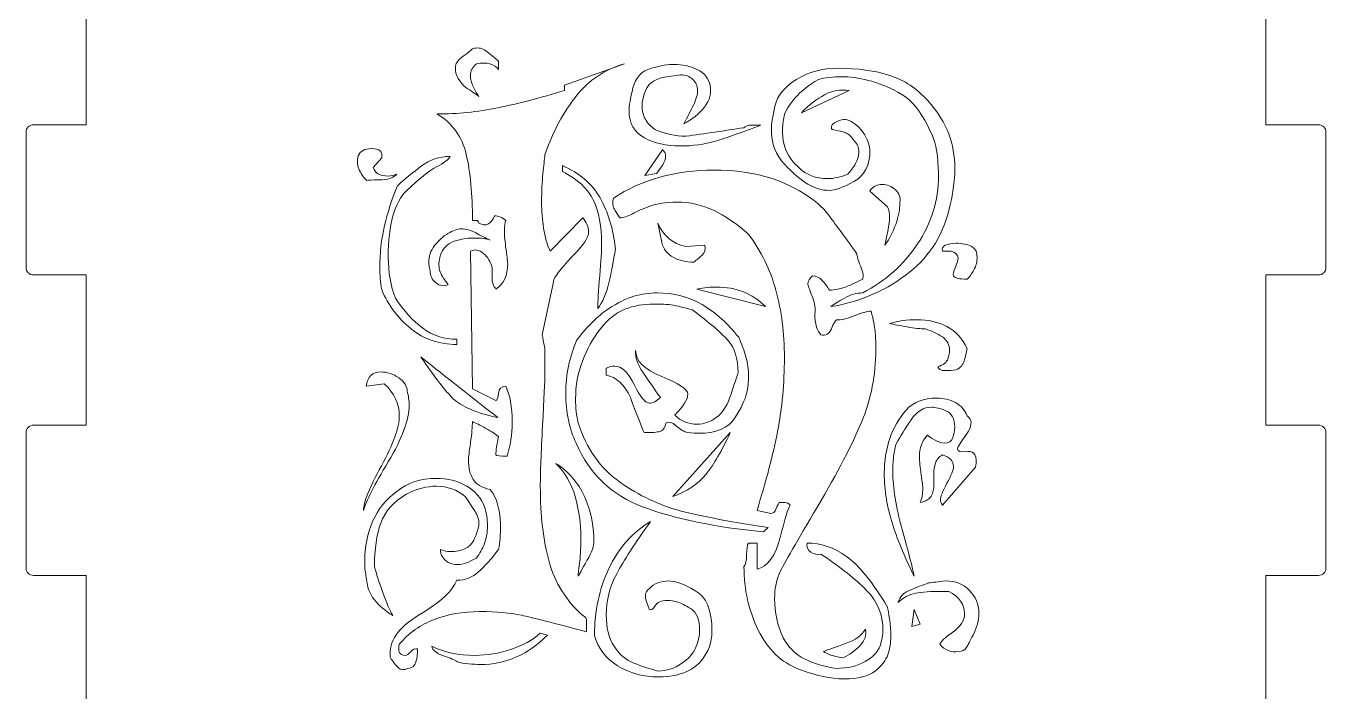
# Model space of a CAD drawing. Header units: inches. Extents: x 110 to 594, y -365 to 80.
# Drawn here: x 218.7 to 305.3, y -321.6 to -277.2 of the extents above; entities that cross this region are included whole.
import ezdxf

# ---------------------------------------------------------------- set-up
doc = ezdxf.new("R2010")
doc.units = ezdxf.units.IN
doc.header["$MEASUREMENT"] = 0
doc.layers.add('design4', color=7, linetype='Continuous')

# ---------------------------------------------------------------- blocks, each defined once
blk = doc.blocks.new('block 8')
at = {"layer": 'design4', "color": 7, "lineweight": 9}
blk.add_lwpolyline([(277.695, -317.218), (277.868, -316.088), (278.26, -317.044), (277.695, -317.218)], dxfattribs=at)
for points, knots in [([(248.695, -279.74), (248.434, -279.972), (248.304, -280.233), (248.304, -280.523), (248.304, -280.755), (248.354, -280.986), (248.456, -281.218), (248.557, -281.451), (248.695, -281.682), (248.869, -281.914), (248.753, -281.827), (248.492, -281.653), (248.086, -281.392), (247.535, -280.957), (247.275, -280.494), (247.304, -280), (247.275, -279.769), (247.448, -279.515), (247.825, -279.24), (248.202, -278.965), (248.405, -278.798), (248.434, -278.74), (248.753, -278.653), (249.021, -278.682), (249.239, -278.827), (249.456, -278.972), (249.767, -279.218), (250.174, -279.566), (250.174, -279.566), (250.174, -280.131), (250.174, -280.131), (249.883, -279.755), (249.391, -279.624), (248.695, -279.74)], [0, 0, 0, 0, 1, 1, 1, 2, 2, 2, 3, 3, 3, 4, 4, 4, 5, 5, 5, 6, 6, 6, 7, 7, 7, 8, 8, 8, 9, 9, 9, 10, 10, 10, 11, 11, 11, 11]), ([(255.347, -281.892), (254.506, -282.951), (253.811, -284.247), (253.26, -285.783), (253.231, -286.102), (253.187, -286.53), (253.13, -287.066), (253.071, -287.602), (253.042, -288.233), (253.042, -288.957), (253.042, -289.537), (253.087, -290.117), (253.173, -290.696), (253.26, -291.276), (253.405, -291.783), (253.608, -292.218), (253.608, -292.218), (255.782, -290.001), (255.782, -290.001), (256.042, -290.291), (256.173, -290.609), (256.173, -290.957), (256.173, -291.305), (255.796, -291.863), (255.043, -292.631), (254.289, -293.4), (253.883, -293.943), (253.825, -294.262), (253.825, -294.262), (253.087, -297.783), (253.087, -297.783), (253.115, -297.957), (253.173, -298.261), (253.26, -298.696), (253.26, -299.247), (253.26, -299.783), (253.26, -300.305), (253.26, -300.856), (253.209, -302.03), (253.108, -303.827), (253.006, -305.624), (252.956, -306.972), (252.956, -307.87), (252.956, -309.813), (253.151, -311.486), (253.543, -312.892), (253.934, -314.298), (254.68, -315.494), (255.782, -316.479), (255.956, -316.538), (256.042, -316.682), (256.042, -316.914), (256.042, -317.059), (256.042, -317.276), (256.042, -317.566), (253.869, -316.986), (252.419, -316.617), (251.695, -316.457), (250.97, -316.299), (250.043, -316.218), (248.913, -316.218), (247.811, -316.218), (246.804, -316.392), (245.891, -316.74), (244.978, -317.087), (244.202, -317.639), (243.564, -318.392), (243.449, -318.885), (243.579, -319.131), (243.956, -319.131), (244.072, -319.131), (244.195, -319.052), (244.326, -318.892), (244.456, -318.733), (244.608, -318.668), (244.782, -318.696), (244.782, -319.015), (244.745, -319.305), (244.673, -319.566), (244.601, -319.827), (244.42, -319.972), (244.13, -320.001), (243.869, -320.117), (243.658, -320.103), (243.5, -319.957), (243.34, -319.813), (243.159, -319.581), (242.956, -319.261), (242.84, -318.218), (243.485, -317.276), (244.891, -316.436), (246.296, -315.595), (247.13, -314.827), (247.391, -314.131), (247.941, -314.131), (248.427, -313.943), (248.847, -313.566), (249.267, -313.19), (249.709, -312.696), (250.174, -312.087), (250.26, -311.595), (250.304, -311.073), (250.304, -310.523), (250.304, -310.203), (250.26, -309.805), (250.174, -309.327), (250.087, -308.848), (249.897, -308.435), (249.608, -308.088), (249.057, -307.972), (248.68, -307.747), (248.478, -307.414), (248.275, -307.081), (248.173, -306.639), (248.173, -306.087), (248.173, -305.972), (248.217, -305.602), (248.304, -304.979), (248.391, -304.356), (248.434, -303.885), (248.434, -303.566), (248.636, -303.653), (248.934, -303.805), (249.325, -304.022), (249.717, -304.24), (249.999, -304.421), (250.174, -304.566), (250.057, -305.088), (249.999, -305.494), (249.999, -305.783), (250.028, -305.842), (250.275, -305.87), (250.738, -305.87), (250.97, -305.174), (251.086, -304.421), (251.086, -303.61), (251.086, -302.595), (250.941, -301.798), (250.652, -301.218), (250.362, -301.218), (250.202, -301.37), (250.174, -301.675), (250.144, -301.979), (250.087, -302.146), (249.999, -302.174), (249.999, -302.174), (248.434, -301.392), (248.434, -301.392), (248.434, -301.392), (248.304, -292.218), (248.304, -292.218), (248.593, -292.073), (248.883, -292.124), (249.173, -292.37), (249.462, -292.617), (249.652, -292.928), (249.739, -293.305), (249.739, -293.537), (249.739, -293.755), (249.739, -293.957), (249.739, -294.305), (249.826, -294.566), (249.999, -294.74), (250.521, -294.392), (250.782, -293.827), (250.782, -293.044), (250.782, -292.957), (250.745, -292.653), (250.673, -292.131), (250.601, -291.61), (250.565, -291.189), (250.565, -290.87), (250.565, -290.551), (250.593, -290.32), (250.652, -290.174), (250.42, -289.972), (250.174, -289.871), (249.912, -289.871), (249.652, -290.45), (249.304, -290.609), (248.869, -290.349), (248.84, -290.233), (248.782, -290.174), (248.695, -290.174), (248.608, -290.174), (248.521, -290.174), (248.434, -290.174), (248.434, -288.435), (248.297, -286.972), (248.021, -285.783), (247.745, -284.595), (247.1, -283.696), (246.086, -283.088), (247.42, -283.088), (248.767, -282.951), (250.13, -282.674), (251.491, -282.399), (252.97, -282.016), (254.564, -281.522), (254.564, -281.522), (254.564, -281.174), (254.564, -281.174), (254.564, -281.174), (258.564, -279.74), (258.564, -279.74), (257.26, -280.117), (256.187, -280.834), (255.347, -281.892)], [0, 0, 0, 0, 1, 1, 1, 2, 2, 2, 3, 3, 3, 4, 4, 4, 5, 5, 5, 6, 6, 6, 7, 7, 7, 8, 8, 8, 9, 9, 9, 10, 10, 10, 11, 11, 11, 12, 12, 12, 13, 13, 13, 14, 14, 14, 15, 15, 15, 16, 16, 16, 17, 17, 17, 18, 18, 18, 19, 19, 19, 20, 20, 20, 21, 21, 21, 22, 22, 22, 23, 23, 23, 24, 24, 24, 25, 25, 25, 26, 26, 26, 27, 27, 27, 28, 28, 28, 29, 29, 29, 30, 30, 30, 31, 31, 31, 32, 32, 32, 33, 33, 33, 34, 34, 34, 35, 35, 35, 36, 36, 36, 37, 37, 37, 38, 38, 38, 39, 39, 39, 40, 40, 40, 41, 41, 41, 42, 42, 42, 43, 43, 43, 44, 44, 44, 45, 45, 45, 46, 46, 46, 47, 47, 47, 48, 48, 48, 49, 49, 49, 50, 50, 50, 51, 51, 51, 52, 52, 52, 53, 53, 53, 54, 54, 54, 55, 55, 55, 56, 56, 56, 57, 57, 57, 58, 58, 58, 59, 59, 59, 60, 60, 60, 61, 61, 61, 62, 62, 62, 63, 63, 63, 64, 64, 64, 65, 65, 65, 66, 66, 66, 67, 67, 67, 68, 68, 68, 69, 69, 69, 69]), ([(264.63, -284.892), (263.89, -285.109), (263.101, -285.218), (262.26, -285.218), (261.362, -285.218), (260.571, -285.037), (259.891, -284.675), (259.209, -284.312), (258.869, -283.711), (258.869, -282.87), (258.869, -282.552), (258.956, -282.044), (259.13, -281.349), (259.304, -280.653), (259.709, -280.218), (260.347, -280.044), (260.984, -279.87), (261.492, -279.783), (261.869, -279.783), (262.419, -279.783), (262.934, -279.9), (263.412, -280.131), (263.89, -280.363), (264.173, -280.711), (264.26, -281.174), (264.375, -281.696), (264.253, -282.182), (263.89, -282.631), (263.528, -283.081), (263.071, -283.45), (262.521, -283.74), (262.753, -283.305), (262.962, -282.892), (263.152, -282.501), (263.34, -282.109), (263.434, -281.784), (263.434, -281.522), (263.434, -281.233), (263.325, -280.986), (263.108, -280.783), (262.891, -280.58), (262.623, -280.479), (262.304, -280.479), (261.897, -280.537), (261.492, -280.595), (261.086, -280.653), (260.478, -280.826), (260.101, -281.124), (259.956, -281.544), (259.811, -281.965), (259.738, -282.291), (259.738, -282.522), (259.738, -282.87), (259.811, -283.175), (259.956, -283.435), (260.101, -283.696), (260.318, -283.928), (260.608, -284.131), (261.274, -284.421), (261.956, -284.566), (262.651, -284.566), (263.927, -284.392), (265.217, -284.204), (266.521, -284.001), (266.637, -283.885), (266.804, -283.826), (267.021, -283.826), (267.238, -283.826), (267.448, -283.826), (267.652, -283.826), (266.376, -284.32), (265.369, -284.675), (264.63, -284.892)], [0, 0, 0, 0, 1, 1, 1, 2, 2, 2, 3, 3, 3, 4, 4, 4, 5, 5, 5, 6, 6, 6, 7, 7, 7, 8, 8, 8, 9, 9, 9, 10, 10, 10, 11, 11, 11, 12, 12, 12, 13, 13, 13, 14, 14, 14, 15, 15, 15, 16, 16, 16, 17, 17, 17, 18, 18, 18, 19, 19, 19, 20, 20, 20, 21, 21, 21, 22, 22, 22, 23, 23, 23, 24, 24, 24, 24]), ([(277.26, -293.848), (275.782, -294.936), (274.13, -295.624), (272.303, -295.914), (272.506, -295.769), (272.81, -295.581), (273.217, -295.348), (273.622, -295.117), (274.028, -295.001), (274.434, -295.001), (275.941, -294.218), (277.158, -293.131), (278.086, -291.74), (279.014, -290.349), (279.477, -288.842), (279.477, -287.218), (279.477, -286.842), (279.448, -286.348), (279.391, -285.74), (279.332, -285.131), (279.057, -284.385), (278.564, -283.501), (278.071, -282.617), (277.478, -281.994), (276.782, -281.631), (276.086, -281.269), (275.427, -281.008), (274.804, -280.849), (274.18, -280.689), (273.579, -280.609), (272.999, -280.609), (272.767, -280.609), (272.506, -280.625), (272.216, -280.653), (271.926, -280.682), (271.68, -280.725), (271.478, -280.783), (270.869, -281.131), (270.347, -281.551), (269.912, -282.044), (269.478, -282.537), (269.231, -282.972), (269.173, -283.348), (269.115, -283.725), (269.086, -284.044), (269.086, -284.305), (269.086, -285.233), (269.448, -286.015), (270.173, -286.653), (270.665, -287.146), (271.304, -287.392), (272.086, -287.392), (272.521, -287.392), (272.97, -287.291), (273.434, -287.088), (273.637, -286.885), (273.81, -286.653), (273.956, -286.392), (274.1, -286.131), (274.173, -285.87), (274.173, -285.61), (274.173, -285.32), (274.071, -285.074), (273.869, -284.87), (273.695, -284.609), (273.506, -284.436), (273.304, -284.349), (273.1, -284.261), (272.796, -284.19), (272.391, -284.131), (272.274, -283.899), (272.405, -283.711), (272.782, -283.566), (273.1, -283.392), (273.441, -283.429), (273.803, -283.675), (274.166, -283.921), (274.441, -284.225), (274.629, -284.588), (274.818, -284.95), (274.913, -285.262), (274.913, -285.522), (274.913, -286.508), (274.557, -287.196), (273.847, -287.588), (273.136, -287.979), (272.593, -288.175), (272.216, -288.175), (271.723, -288.175), (271.245, -288.037), (270.782, -287.761), (270.318, -287.487), (269.796, -287.044), (269.216, -286.436), (268.636, -285.827), (268.347, -285.044), (268.347, -284.088), (268.347, -283.769), (268.427, -283.261), (268.586, -282.566), (268.745, -281.87), (269.223, -281.276), (270.021, -280.783), (270.818, -280.29), (271.738, -280.044), (272.782, -280.044), (274.115, -280.044), (275.267, -280.204), (276.238, -280.523), (277.209, -280.842), (278.043, -281.392), (278.739, -282.174), (279.434, -282.957), (279.912, -283.704), (280.173, -284.413), (280.434, -285.125), (280.565, -285.885), (280.565, -286.696), (280.565, -287.566), (280.434, -288.508), (280.173, -289.523), (279.709, -291.32), (278.739, -292.762), (277.26, -293.848)], [0, 0, 0, 0, 1, 1, 1, 2, 2, 2, 3, 3, 3, 4, 4, 4, 5, 5, 5, 6, 6, 6, 7, 7, 7, 8, 8, 8, 9, 9, 9, 10, 10, 10, 11, 11, 11, 12, 12, 12, 13, 13, 13, 14, 14, 14, 15, 15, 15, 16, 16, 16, 17, 17, 17, 18, 18, 18, 19, 19, 19, 20, 20, 20, 21, 21, 21, 22, 22, 22, 23, 23, 23, 24, 24, 24, 25, 25, 25, 26, 26, 26, 27, 27, 27, 28, 28, 28, 29, 29, 29, 30, 30, 30, 31, 31, 31, 32, 32, 32, 33, 33, 33, 34, 34, 34, 35, 35, 35, 36, 36, 36, 37, 37, 37, 38, 38, 38, 39, 39, 39, 40, 40, 40, 41, 41, 41, 41]), ([(270.347, -283), (270.869, -282.479), (271.383, -282.08), (271.891, -281.805), (272.398, -281.53), (272.941, -281.436), (273.521, -281.522), (273.521, -281.522), (270.347, -283), (270.347, -283)], [0, 0, 0, 0, 1, 1, 1, 2, 2, 2, 3, 3, 3, 3]), ([(242.173, -287.479), (241.796, -287.479), (241.535, -287.494), (241.391, -287.522), (241.158, -287.291), (240.985, -287.03), (240.869, -286.74), (240.753, -286.45), (240.739, -286.16), (240.826, -285.87), (240.97, -285.552), (241.26, -285.392), (241.695, -285.392), (242.246, -285.392), (242.478, -285.595), (242.391, -286), (242.391, -286), (241.825, -286.653), (241.825, -286.653), (241.941, -287.03), (242.275, -287.218), (242.826, -287.218), (243.028, -287.218), (243.216, -287.174), (243.391, -287.088), (243.188, -287.349), (242.782, -287.479), (242.173, -287.479)], [0, 0, 0, 0, 1, 1, 1, 2, 2, 2, 3, 3, 3, 4, 4, 4, 5, 5, 5, 6, 6, 6, 7, 7, 7, 8, 8, 8, 9, 9, 9, 9]), ([(261.304, -285.87), (261.304, -286.073), (261.238, -286.277), (261.108, -286.479), (260.977, -286.682), (260.839, -286.871), (260.695, -287.044), (260.695, -287.044), (259.912, -287.174), (259.912, -287.174), (259.912, -287.174), (261.086, -285.479), (261.086, -285.479), (261.231, -285.566), (261.304, -285.696), (261.304, -285.87)], [0, 0, 0, 0, 1, 1, 1, 2, 2, 2, 3, 3, 3, 4, 4, 4, 5, 5, 5, 5]), ([(244.347, -297.392), (243.478, -296.697), (242.826, -295.826), (242.391, -294.783), (242.304, -294.291), (242.26, -293.798), (242.26, -293.305), (242.26, -292.378), (242.369, -291.45), (242.586, -290.522), (242.804, -289.595), (243.086, -288.711), (243.434, -287.87), (243.956, -287.407), (244.492, -286.965), (245.043, -286.544), (245.593, -286.124), (246.231, -285.913), (246.956, -285.913), (246.84, -286.117), (246.536, -286.348), (246.043, -286.609), (245.55, -286.871), (244.891, -287.392), (244.065, -288.175), (243.239, -288.957), (242.826, -290.436), (242.826, -292.609), (242.826, -293.624), (242.984, -294.537), (243.304, -295.348), (243.854, -296.19), (244.463, -296.856), (245.13, -297.348), (245.796, -297.842), (246.55, -298.088), (247.391, -298.088), (247.391, -298.088), (247.391, -298.436), (247.391, -298.436), (246.231, -298.436), (245.217, -298.088), (244.347, -297.392)], [0, 0, 0, 0, 1, 1, 1, 2, 2, 2, 3, 3, 3, 4, 4, 4, 5, 5, 5, 6, 6, 6, 7, 7, 7, 8, 8, 8, 9, 9, 9, 10, 10, 10, 11, 11, 11, 12, 12, 12, 13, 13, 13, 14, 14, 14, 14]), ([(257.521, -294.326), (257.347, -295.037), (257.101, -295.609), (256.782, -296.044), (256.782, -295.581), (256.825, -294.856), (256.912, -293.87), (256.999, -292.885), (257.043, -292.16), (257.043, -291.696), (257.043, -290.566), (256.862, -289.617), (256.499, -288.849), (256.137, -288.081), (255.448, -287.436), (254.434, -286.914), (254.434, -286.914), (254.434, -286.523), (254.434, -286.523), (255.564, -287.016), (256.397, -287.733), (256.934, -288.674), (257.47, -289.617), (257.81, -290.74), (257.956, -292.044), (257.839, -292.856), (257.695, -293.617), (257.521, -294.326)], [0, 0, 0, 0, 1, 1, 1, 2, 2, 2, 3, 3, 3, 4, 4, 4, 5, 5, 5, 6, 6, 6, 7, 7, 7, 8, 8, 8, 9, 9, 9, 9]), ([(276.217, -316.696), (276.274, -317.044), (276.304, -317.421), (276.304, -317.827), (276.304, -318.291), (276.238, -318.712), (276.108, -319.088), (275.978, -319.465), (275.695, -319.827), (275.26, -320.174), (274.825, -320.522), (274.13, -320.697), (273.174, -320.697), (272.332, -320.697), (271.332, -320.479), (270.173, -320.044), (269.013, -319.609), (268.115, -318.747), (267.477, -317.457), (266.839, -316.168), (266.521, -314.754), (266.521, -313.218), (266.637, -313.103), (266.695, -312.842), (266.695, -312.435), (266.695, -312.059), (266.738, -311.798), (266.826, -311.653), (266.826, -311.653), (267.391, -311.653), (267.391, -311.653), (267.391, -311.653), (267.391, -313.392), (267.391, -313.392), (268.115, -313.218), (268.629, -312.516), (268.934, -311.283), (269.239, -310.052), (269.462, -309.334), (269.608, -309.131), (269.521, -309.016), (269.398, -308.957), (269.239, -308.957), (269.079, -308.957), (268.956, -308.957), (268.869, -308.957), (268.84, -308.987), (268.774, -309.117), (268.673, -309.348), (268.572, -309.581), (268.448, -309.696), (268.304, -309.696), (268.304, -309.696), (267.391, -309.479), (267.391, -309.479), (267.999, -307.538), (268.456, -305.783), (268.76, -304.218), (269.064, -302.653), (269.216, -301.015), (269.216, -299.305), (269.216, -297.682), (269.028, -296.19), (268.651, -294.827), (268.275, -293.464), (267.665, -292.218), (266.826, -291.087), (266.043, -290.392), (265.267, -289.864), (264.499, -289.501), (263.731, -289.139), (262.913, -288.957), (262.042, -288.957), (261.318, -288.957), (260.724, -289.044), (260.26, -289.218), (259.796, -289.392), (259.405, -289.566), (259.087, -289.74), (258.767, -289.914), (258.492, -290.001), (258.26, -290.001), (257.999, -289.625), (257.847, -289.363), (257.804, -289.218), (257.76, -289.073), (257.767, -288.9), (257.826, -288.696), (259.709, -287.451), (261.956, -286.826), (264.564, -286.826), (266.912, -286.826), (268.897, -287.349), (270.521, -288.392), (271.158, -288.74), (271.723, -289.24), (272.216, -289.892), (272.709, -290.544), (273.318, -291.377), (274.043, -292.392), (274.043, -292.566), (274.122, -292.834), (274.282, -293.196), (274.441, -293.559), (274.492, -293.856), (274.434, -294.087), (273.912, -294.348), (273.506, -294.53), (273.217, -294.631), (272.927, -294.733), (272.593, -294.798), (272.216, -294.827), (272.071, -294.566), (271.905, -294.342), (271.717, -294.153), (271.528, -293.965), (271.318, -293.87), (271.086, -293.87), (270.883, -294.044), (270.782, -294.218), (270.782, -294.392), (270.782, -294.479), (270.869, -294.74), (271.043, -295.175), (271.217, -295.609), (271.288, -295.957), (271.26, -296.218), (271.231, -296.479), (271.245, -296.761), (271.304, -297.066), (271.361, -297.371), (271.478, -297.61), (271.651, -297.783), (271.97, -297.87), (272.202, -297.74), (272.347, -297.392), (272.492, -297.044), (272.608, -296.841), (272.695, -296.783), (272.984, -296.812), (273.375, -296.726), (273.869, -296.522), (274.361, -296.32), (274.738, -296.218), (274.999, -296.218), (275.144, -296.798), (275.231, -297.233), (275.26, -297.522), (275.289, -297.812), (275.303, -298.233), (275.303, -298.783), (275.303, -300.465), (274.992, -302.059), (274.369, -303.566), (273.745, -305.073), (272.76, -306.964), (271.412, -309.24), (270.065, -311.515), (269.216, -313.001), (268.869, -313.696), (268.666, -314.189), (268.565, -314.74), (268.565, -315.348), (268.565, -316.277), (268.753, -317.146), (269.13, -317.957), (269.478, -318.595), (269.956, -319.066), (270.564, -319.37), (271.173, -319.675), (271.883, -319.885), (272.695, -320.001), (273.419, -320.001), (274.049, -319.848), (274.586, -319.544), (275.122, -319.24), (275.456, -318.892), (275.586, -318.501), (275.717, -318.109), (275.782, -317.769), (275.782, -317.479), (275.782, -316.436), (275.419, -315.544), (274.695, -314.805), (273.97, -314.066), (272.956, -313.261), (271.651, -312.392), (271.419, -312.45), (271.195, -312.407), (270.978, -312.262), (270.76, -312.117), (270.68, -311.914), (270.739, -311.653), (271.636, -311.653), (272.506, -311.95), (273.347, -312.544), (274.188, -313.139), (275.101, -314.262), (276.086, -315.913), (276.115, -316.088), (276.158, -316.348), (276.217, -316.696)], [0, 0, 0, 0, 1, 1, 1, 2, 2, 2, 3, 3, 3, 4, 4, 4, 5, 5, 5, 6, 6, 6, 7, 7, 7, 8, 8, 8, 9, 9, 9, 10, 10, 10, 11, 11, 11, 12, 12, 12, 13, 13, 13, 14, 14, 14, 15, 15, 15, 16, 16, 16, 17, 17, 17, 18, 18, 18, 19, 19, 19, 20, 20, 20, 21, 21, 21, 22, 22, 22, 23, 23, 23, 24, 24, 24, 25, 25, 25, 26, 26, 26, 27, 27, 27, 28, 28, 28, 29, 29, 29, 30, 30, 30, 31, 31, 31, 32, 32, 32, 33, 33, 33, 34, 34, 34, 35, 35, 35, 36, 36, 36, 37, 37, 37, 38, 38, 38, 39, 39, 39, 40, 40, 40, 41, 41, 41, 42, 42, 42, 43, 43, 43, 44, 44, 44, 45, 45, 45, 46, 46, 46, 47, 47, 47, 48, 48, 48, 49, 49, 49, 50, 50, 50, 51, 51, 51, 52, 52, 52, 53, 53, 53, 54, 54, 54, 55, 55, 55, 56, 56, 56, 57, 57, 57, 58, 58, 58, 59, 59, 59, 60, 60, 60, 61, 61, 61, 62, 62, 62, 63, 63, 63, 64, 64, 64, 65, 65, 65, 66, 66, 66, 67, 67, 67, 67]), ([(276.63, -290.436), (276.441, -290.957), (276.202, -291.421), (275.912, -291.827), (275.912, -291.798), (275.963, -291.552), (276.065, -291.087), (276.166, -290.624), (276.217, -290.247), (276.217, -289.957), (276.217, -289.726), (276.174, -289.494), (276.086, -289.261), (276.086, -289.261), (274.913, -288.218), (274.913, -288.218), (275.086, -287.929), (275.361, -287.783), (275.739, -287.783), (276.057, -287.783), (276.347, -287.899), (276.608, -288.131), (276.869, -288.364), (276.97, -288.653), (276.912, -289.001), (276.912, -289.435), (276.818, -289.914), (276.63, -290.436)], [0, 0, 0, 0, 1, 1, 1, 2, 2, 2, 3, 3, 3, 4, 4, 4, 5, 5, 5, 6, 6, 6, 7, 7, 7, 8, 8, 8, 9, 9, 9, 9]), ([(248.565, -291.348), (247.985, -291.348), (247.484, -291.443), (247.065, -291.631), (246.644, -291.82), (246.376, -292.16), (246.261, -292.653), (246.173, -293.001), (246.18, -293.312), (246.282, -293.588), (246.383, -293.863), (246.564, -294.146), (246.826, -294.435), (246.536, -294.581), (246.261, -294.544), (245.999, -294.326), (245.738, -294.109), (245.608, -293.841), (245.608, -293.522), (245.55, -293.291), (245.521, -293.116), (245.521, -293.001), (245.521, -292.566), (245.651, -292.182), (245.913, -291.849), (246.173, -291.516), (246.47, -291.247), (246.804, -291.044), (247.136, -290.841), (247.434, -290.74), (247.695, -290.74), (248.013, -290.74), (248.332, -290.827), (248.651, -291.001), (248.97, -291.175), (249.289, -291.334), (249.608, -291.479), (249.347, -291.392), (248.999, -291.348), (248.565, -291.348)], [0, 0, 0, 0, 1, 1, 1, 2, 2, 2, 3, 3, 3, 4, 4, 4, 5, 5, 5, 6, 6, 6, 7, 7, 7, 8, 8, 8, 9, 9, 9, 10, 10, 10, 11, 11, 11, 12, 12, 12, 13, 13, 13, 13]), ([(263.717, -292.501), (263.528, -292.66), (263.347, -292.813), (263.173, -292.957), (262.651, -292.957), (262.195, -292.848), (261.803, -292.631), (261.413, -292.414), (261.158, -292.088), (261.043, -291.653), (261.043, -291.653), (260.782, -290.349), (260.782, -290.349), (261.129, -291.189), (261.752, -291.712), (262.651, -291.913), (262.651, -291.913), (263.912, -291.827), (263.912, -291.827), (263.97, -292.117), (263.905, -292.341), (263.717, -292.501)], [0, 0, 0, 0, 1, 1, 1, 2, 2, 2, 3, 3, 3, 4, 4, 4, 5, 5, 5, 6, 6, 6, 7, 7, 7, 7]), ([(281.651, -291.892), (281.391, -291.761), (281.057, -291.696), (280.651, -291.696), (280.361, -291.696), (280.122, -291.74), (279.934, -291.827), (279.745, -291.913), (279.68, -292.044), (279.738, -292.218), (279.738, -292.218), (280.303, -292.218), (280.303, -292.218), (280.623, -292.305), (280.782, -292.465), (280.782, -292.696), (280.782, -292.813), (280.724, -293.008), (280.608, -293.283), (280.492, -293.559), (280.448, -293.755), (280.478, -293.87), (280.565, -294.016), (280.869, -294.087), (281.391, -294.087), (281.593, -293.885), (281.76, -293.646), (281.89, -293.37), (282.021, -293.095), (282.072, -292.813), (282.043, -292.522), (282.043, -292.233), (281.912, -292.022), (281.651, -291.892)], [0, 0, 0, 0, 1, 1, 1, 2, 2, 2, 3, 3, 3, 4, 4, 4, 5, 5, 5, 6, 6, 6, 7, 7, 7, 8, 8, 8, 9, 9, 9, 10, 10, 10, 11, 11, 11, 11]), ([(267.825, -310.914), (264.608, -310.595), (261.941, -310.044), (259.825, -309.262), (257.709, -308.479), (256.217, -307.059), (255.347, -305.001), (254.883, -304.044), (254.651, -302.943), (254.651, -301.696), (254.651, -300.45), (254.897, -299.262), (255.391, -298.131), (256.115, -297.204), (256.804, -296.522), (257.456, -296.088), (258.108, -295.653), (258.688, -295.363), (259.195, -295.218), (259.702, -295.073), (260.217, -295.001), (260.738, -295.001), (261.84, -295.001), (262.84, -295.261), (263.738, -295.783), (264.637, -296.305), (265.448, -297.03), (266.173, -297.957), (266.376, -298.421), (266.536, -298.856), (266.651, -299.262), (266.767, -299.668), (266.826, -300.102), (266.826, -300.566), (266.826, -300.913), (266.782, -301.291), (266.695, -301.696), (266.608, -302.103), (266.347, -302.646), (265.913, -303.326), (265.478, -304.008), (264.666, -304.348), (263.478, -304.348), (263.101, -304.348), (262.811, -304.312), (262.608, -304.24), (262.405, -304.168), (262.195, -304.03), (261.978, -303.827), (261.76, -303.624), (261.55, -303.566), (261.347, -303.653), (261.26, -303.972), (261.122, -304.16), (260.934, -304.218), (260.745, -304.277), (260.391, -304.305), (259.869, -304.305), (259.666, -303.842), (259.361, -303.059), (258.956, -301.957), (258.55, -301.088), (258.014, -300.595), (257.347, -300.479), (257.347, -300.479), (257.347, -300), (257.347, -300), (257.579, -299.914), (257.767, -299.87), (257.912, -299.87), (258.375, -299.87), (258.81, -300.283), (259.217, -301.109), (259.622, -301.935), (259.956, -302.349), (260.217, -302.349), (260.448, -302.349), (260.695, -302.218), (260.956, -301.957), (260.521, -301.348), (260.13, -300.791), (259.782, -300.283), (259.434, -299.777), (259.275, -299.291), (259.304, -298.826), (259.304, -299.522), (259.883, -300.102), (261.043, -300.566), (262.202, -301.03), (262.782, -301.421), (262.782, -301.74), (262.782, -302.088), (262.492, -302.552), (261.912, -303.131), (262.318, -303.537), (262.811, -303.74), (263.391, -303.74), (263.854, -303.74), (264.282, -303.595), (264.673, -303.305), (265.064, -303.016), (265.361, -302.581), (265.565, -302.001), (265.767, -301.421), (265.956, -300.856), (266.13, -300.305), (266.13, -299.378), (265.905, -298.66), (265.456, -298.153), (265.006, -297.646), (264.217, -296.972), (263.086, -296.131), (262.361, -295.928), (261.847, -295.813), (261.543, -295.783), (261.238, -295.755), (260.897, -295.74), (260.521, -295.74), (259.825, -295.74), (259.18, -295.856), (258.586, -296.088), (257.992, -296.32), (257.448, -296.755), (256.956, -297.392), (256.463, -298.03), (256.064, -298.747), (255.76, -299.544), (255.456, -300.342), (255.304, -301.175), (255.304, -302.044), (255.304, -302.653), (255.362, -303.189), (255.477, -303.653), (256.028, -305.363), (256.948, -306.674), (258.238, -307.587), (259.527, -308.5), (260.897, -309.146), (262.347, -309.522), (263.796, -309.9), (265.723, -310.261), (268.13, -310.609), (268.13, -310.609), (267.825, -310.914), (267.825, -310.914)], [0, 0, 0, 0, 1, 1, 1, 2, 2, 2, 3, 3, 3, 4, 4, 4, 5, 5, 5, 6, 6, 6, 7, 7, 7, 8, 8, 8, 9, 9, 9, 10, 10, 10, 11, 11, 11, 12, 12, 12, 13, 13, 13, 14, 14, 14, 15, 15, 15, 16, 16, 16, 17, 17, 17, 18, 18, 18, 19, 19, 19, 20, 20, 20, 21, 21, 21, 22, 22, 22, 23, 23, 23, 24, 24, 24, 25, 25, 25, 26, 26, 26, 27, 27, 27, 28, 28, 28, 29, 29, 29, 30, 30, 30, 31, 31, 31, 32, 32, 32, 33, 33, 33, 34, 34, 34, 35, 35, 35, 36, 36, 36, 37, 37, 37, 38, 38, 38, 39, 39, 39, 40, 40, 40, 41, 41, 41, 42, 42, 42, 43, 43, 43, 44, 44, 44, 45, 45, 45, 46, 46, 46, 47, 47, 47, 48, 48, 48, 48]), ([(263.391, -294.74), (263.883, -294.653), (264.318, -294.61), (264.695, -294.61), (265.999, -294.61), (267.086, -295.044), (267.956, -295.914), (267.956, -295.914), (263.391, -294.74), (263.391, -294.74)], [0, 0, 0, 0, 1, 1, 1, 2, 2, 2, 3, 3, 3, 3]), ([(281.195, -299.522), (281.122, -299.783), (280.941, -299.987), (280.651, -300.131), (280.39, -300.16), (280.144, -300.175), (279.912, -300.175), (279.652, -300.175), (279.492, -300.087), (279.434, -299.914), (279.81, -299.798), (280.035, -299.624), (280.108, -299.392), (280.18, -299.161), (280.217, -298.972), (280.217, -298.826), (280.217, -298.45), (280.057, -298.153), (279.738, -297.935), (279.419, -297.718), (279.043, -297.537), (278.608, -297.392), (278.289, -297.392), (277.883, -297.348), (277.39, -297.262), (276.898, -297.175), (276.506, -297.102), (276.217, -297.044), (276.796, -296.87), (277.405, -296.783), (278.043, -296.783), (278.796, -296.783), (279.463, -296.936), (280.043, -297.24), (280.623, -297.544), (281.071, -298.03), (281.391, -298.696), (281.332, -298.986), (281.267, -299.262), (281.195, -299.522)], [0, 0, 0, 0, 1, 1, 1, 2, 2, 2, 3, 3, 3, 4, 4, 4, 5, 5, 5, 6, 6, 6, 7, 7, 7, 8, 8, 8, 9, 9, 9, 10, 10, 10, 11, 11, 11, 12, 12, 12, 13, 13, 13, 13]), ([(247.151, -302.044), (246.615, -301.523), (245.897, -300.595), (245, -299.262), (246.709, -300.624), (248.419, -301.972), (250.13, -303.305), (248.68, -302.987), (247.688, -302.566), (247.151, -302.044)], [0, 0, 0, 0, 1, 1, 1, 2, 2, 2, 3, 3, 3, 3]), ([(244.217, -302.479), (244.217, -303.435), (243.753, -304.689), (242.826, -306.24), (241.898, -307.791), (241.347, -308.87), (241.174, -309.479), (241.174, -308.957), (241.571, -307.972), (242.369, -306.522), (243.166, -305.073), (243.564, -303.957), (243.564, -303.175), (243.564, -302.392), (243.231, -301.682), (242.565, -301.044), (242.565, -301.044), (241.347, -301.218), (241.347, -301.218), (241.434, -300.581), (241.767, -300.262), (242.347, -300.262), (242.753, -300.262), (243.144, -300.392), (243.521, -300.653), (243.897, -300.913), (244.086, -301.204), (244.086, -301.523), (244.174, -301.87), (244.217, -302.19), (244.217, -302.479)], [0, 0, 0, 0, 1, 1, 1, 2, 2, 2, 3, 3, 3, 4, 4, 4, 5, 5, 5, 6, 6, 6, 7, 7, 7, 8, 8, 8, 9, 9, 9, 10, 10, 10, 10]), ([(279.738, -309.131), (279.652, -308.987), (279.608, -308.87), (279.608, -308.783), (279.608, -308.581), (279.753, -308.212), (280.043, -307.675), (280.332, -307.139), (280.478, -306.769), (280.478, -306.566), (280.478, -306.189), (280.231, -305.929), (279.738, -305.783), (279.506, -305.929), (279.354, -306.109), (279.282, -306.327), (279.209, -306.544), (279.173, -306.798), (279.173, -307.088), (279.173, -307.088), (279.173, -307.74), (279.173, -307.74), (279.173, -308.059), (279.115, -308.32), (278.999, -308.522), (278.883, -308.726), (278.637, -308.87), (278.26, -308.957), (278.376, -308.697), (278.434, -308.378), (278.434, -308.001), (278.434, -307.914), (278.398, -307.617), (278.325, -307.109), (278.253, -306.603), (278.216, -306.204), (278.216, -305.914), (278.216, -305.334), (278.391, -304.856), (278.739, -304.479), (278.826, -304.537), (278.984, -304.638), (279.217, -304.783), (279.448, -304.928), (279.665, -305.001), (279.869, -305.001), (280.158, -305.001), (280.347, -304.885), (280.434, -304.653), (280.521, -304.421), (280.565, -304.19), (280.565, -303.957), (280.565, -303.377), (280.369, -303.008), (279.978, -302.848), (279.586, -302.69), (279.274, -302.609), (279.043, -302.609), (278.492, -302.609), (278.028, -302.892), (277.651, -303.457), (277.275, -304.022), (276.941, -304.551), (276.652, -305.044), (276.564, -305.363), (276.506, -305.682), (276.477, -306), (276.448, -306.32), (276.434, -306.624), (276.434, -306.913), (276.434, -307.957), (276.644, -309.24), (277.064, -310.762), (277.484, -312.283), (277.753, -313.32), (277.868, -313.87), (277.288, -312.74), (276.81, -311.595), (276.434, -310.436), (276.057, -309.277), (275.869, -308.131), (275.869, -307.001), (275.869, -306.189), (275.992, -305.421), (276.238, -304.696), (276.484, -303.972), (276.847, -303.342), (277.326, -302.805), (277.804, -302.269), (278.492, -302.001), (279.391, -302.001), (279.825, -302.001), (280.231, -302.103), (280.608, -302.305), (280.984, -302.508), (281.245, -302.798), (281.391, -303.175), (281.564, -303.32), (281.651, -303.479), (281.651, -303.653), (281.651, -303.885), (281.499, -304.211), (281.195, -304.631), (280.891, -305.052), (280.738, -305.305), (280.738, -305.392), (280.738, -305.566), (280.97, -305.624), (281.434, -305.566), (281.897, -305.508), (282.072, -305.856), (281.956, -306.61), (281.956, -306.61), (279.738, -309.131), (279.738, -309.131)], [0, 0, 0, 0, 1, 1, 1, 2, 2, 2, 3, 3, 3, 4, 4, 4, 5, 5, 5, 6, 6, 6, 7, 7, 7, 8, 8, 8, 9, 9, 9, 10, 10, 10, 11, 11, 11, 12, 12, 12, 13, 13, 13, 14, 14, 14, 15, 15, 15, 16, 16, 16, 17, 17, 17, 18, 18, 18, 19, 19, 19, 20, 20, 20, 21, 21, 21, 22, 22, 22, 23, 23, 23, 24, 24, 24, 25, 25, 25, 26, 26, 26, 27, 27, 27, 28, 28, 28, 29, 29, 29, 30, 30, 30, 31, 31, 31, 32, 32, 32, 33, 33, 33, 34, 34, 34, 35, 35, 35, 36, 36, 36, 37, 37, 37, 38, 38, 38, 38]), ([(263.999, -307.066), (263.478, -307.718), (262.738, -308.218), (261.782, -308.566), (261.782, -308.566), (265.608, -304.305), (265.608, -304.305), (265.057, -305.494), (264.521, -306.413), (263.999, -307.066)], [0, 0, 0, 0, 1, 1, 1, 2, 2, 2, 3, 3, 3, 3]), ([(256.064, -312.827), (255.731, -313.407), (255.535, -313.755), (255.477, -313.87), (255.477, -313.696), (255.506, -313.414), (255.564, -313.022), (255.622, -312.631), (255.652, -312.059), (255.652, -311.305), (255.652, -310.348), (255.528, -309.435), (255.282, -308.566), (255.035, -307.696), (254.608, -306.957), (253.999, -306.348), (254.839, -306.9), (255.47, -307.631), (255.891, -308.544), (256.31, -309.457), (256.521, -310.45), (256.521, -311.522), (256.55, -311.812), (256.397, -312.247), (256.064, -312.827)], [0, 0, 0, 0, 1, 1, 1, 2, 2, 2, 3, 3, 3, 4, 4, 4, 5, 5, 5, 6, 6, 6, 7, 7, 7, 8, 8, 8, 8]), ([(249.434, -310.523), (249.434, -310.928), (249.369, -311.313), (249.239, -311.675), (249.108, -312.038), (248.926, -312.364), (248.695, -312.653), (248.434, -312.798), (248.217, -312.907), (248.043, -312.979), (247.869, -313.052), (247.666, -313.088), (247.434, -313.088), (247.26, -313.088), (247.057, -313.044), (246.826, -312.958), (246.478, -312.725), (246.304, -312.435), (246.304, -312.087), (246.536, -312.175), (246.753, -312.218), (246.956, -312.218), (247.767, -312.218), (248.289, -311.965), (248.521, -311.458), (248.753, -310.95), (248.869, -310.595), (248.869, -310.392), (248.869, -310.103), (248.782, -309.82), (248.608, -309.544), (248.434, -309.269), (248.217, -308.943), (247.956, -308.566), (247.405, -308.103), (246.767, -307.87), (246.043, -307.87), (245.405, -307.87), (244.739, -308.044), (244.043, -308.392), (243.173, -308.914), (242.601, -309.559), (242.326, -310.327), (242.05, -311.095), (241.912, -312.059), (241.912, -313.218), (242.028, -313.682), (242.209, -314.255), (242.456, -314.936), (242.702, -315.617), (242.926, -316.131), (243.13, -316.479), (242.608, -316.16), (242.202, -315.813), (241.912, -315.435), (241.622, -315.059), (241.456, -314.69), (241.413, -314.327), (241.369, -313.965), (241.318, -313.653), (241.26, -313.392), (241.26, -313.218), (241.26, -313.03), (241.26, -312.827), (241.26, -311.899), (241.434, -311.03), (241.782, -310.218), (242.13, -309.407), (242.666, -308.74), (243.391, -308.218), (244.115, -307.638), (245, -307.348), (246.043, -307.348), (246.767, -307.348), (247.426, -307.516), (248.021, -307.848), (248.615, -308.182), (249.028, -308.668), (249.261, -309.305), (249.376, -309.653), (249.434, -310.059), (249.434, -310.523)], [0, 0, 0, 0, 1, 1, 1, 2, 2, 2, 3, 3, 3, 4, 4, 4, 5, 5, 5, 6, 6, 6, 7, 7, 7, 8, 8, 8, 9, 9, 9, 10, 10, 10, 11, 11, 11, 12, 12, 12, 13, 13, 13, 14, 14, 14, 15, 15, 15, 16, 16, 16, 17, 17, 17, 18, 18, 18, 19, 19, 19, 20, 20, 20, 21, 21, 21, 22, 22, 22, 23, 23, 23, 24, 24, 24, 25, 25, 25, 26, 26, 26, 27, 27, 27, 27]), ([(260.826, -320.566), (259.811, -320.566), (258.905, -320.32), (258.108, -319.827), (257.31, -319.334), (256.796, -318.653), (256.565, -317.783), (256.565, -316.19), (256.883, -314.711), (257.521, -313.348), (258.158, -311.987), (259.087, -310.943), (260.303, -310.218), (259.26, -311.668), (258.506, -312.827), (258.043, -313.696), (257.579, -314.566), (257.347, -315.479), (257.347, -316.436), (257.347, -317.276), (257.521, -317.972), (257.869, -318.523), (258.217, -319.073), (258.658, -319.45), (259.195, -319.653), (259.731, -319.856), (260.26, -320.03), (260.782, -320.174), (261.362, -320.174), (261.891, -320.008), (262.369, -319.675), (262.847, -319.342), (263.166, -318.979), (263.325, -318.587), (263.485, -318.196), (263.564, -317.827), (263.564, -317.479), (263.564, -316.755), (263.376, -316.277), (262.999, -316.044), (262.623, -315.813), (262.326, -315.661), (262.108, -315.587), (261.891, -315.516), (261.652, -315.479), (261.391, -315.479), (261.217, -315.479), (261.057, -315.508), (260.912, -315.566), (260.767, -315.624), (260.644, -315.74), (260.542, -315.913), (260.441, -316.088), (260.332, -316.146), (260.217, -316.088), (260.217, -316.059), (260.173, -315.935), (260.086, -315.718), (259.999, -315.501), (259.956, -315.32), (259.956, -315.175), (259.956, -314.972), (260.043, -314.812), (260.217, -314.697), (260.536, -314.349), (260.97, -314.174), (261.521, -314.174), (261.927, -314.174), (262.506, -314.385), (263.26, -314.805), (264.014, -315.226), (264.391, -316.131), (264.391, -317.522), (264.391, -317.899), (264.332, -318.247), (264.217, -318.566), (263.695, -319.899), (262.565, -320.566), (260.826, -320.566)], [0, 0, 0, 0, 1, 1, 1, 2, 2, 2, 3, 3, 3, 4, 4, 4, 5, 5, 5, 6, 6, 6, 7, 7, 7, 8, 8, 8, 9, 9, 9, 10, 10, 10, 11, 11, 11, 12, 12, 12, 13, 13, 13, 14, 14, 14, 15, 15, 15, 16, 16, 16, 17, 17, 17, 18, 18, 18, 19, 19, 19, 20, 20, 20, 21, 21, 21, 22, 22, 22, 23, 23, 23, 24, 24, 24, 25, 25, 25, 26, 26, 26, 26]), ([(281.325, -318.631), (281.223, -318.791), (281.057, -318.87), (280.825, -318.87), (280.332, -318.957), (279.912, -318.798), (279.564, -318.392), (279.622, -318.218), (279.912, -317.95), (280.434, -317.588), (280.956, -317.225), (281.216, -316.813), (281.216, -316.348), (281.216, -315.74), (280.869, -315.247), (280.173, -314.87), (280.173, -314.87), (279.695, -314.87), (279.695, -314.87), (278.97, -314.87), (278.391, -314.914), (277.956, -315), (277.521, -315.088), (277.13, -315.291), (276.782, -315.61), (276.898, -315.233), (277.166, -314.957), (277.586, -314.783), (278.006, -314.609), (278.419, -314.451), (278.826, -314.305), (279.086, -314.276), (279.463, -314.233), (279.956, -314.174), (280.593, -314.174), (281.122, -314.385), (281.543, -314.805), (281.963, -315.226), (282.173, -315.725), (282.173, -316.305), (282.173, -316.798), (282.043, -317.291), (281.782, -317.783), (281.579, -318.189), (281.427, -318.472), (281.325, -318.631)], [0, 0, 0, 0, 1, 1, 1, 2, 2, 2, 3, 3, 3, 4, 4, 4, 5, 5, 5, 6, 6, 6, 7, 7, 7, 8, 8, 8, 9, 9, 9, 10, 10, 10, 11, 11, 11, 12, 12, 12, 13, 13, 13, 14, 14, 14, 15, 15, 15, 15]), ([(251.369, -319.24), (250.629, -319.573), (249.826, -319.74), (248.956, -319.74), (248.724, -319.74), (248.463, -319.726), (248.173, -319.696), (247.883, -319.668), (247.637, -319.624), (247.434, -319.566), (247.289, -319.45), (246.978, -319.312), (246.5, -319.153), (246.021, -318.994), (245.767, -318.783), (245.738, -318.523), (246.55, -318.929), (247.506, -319.131), (248.608, -319.131), (249.391, -319.131), (250.18, -319.001), (250.977, -318.74), (251.775, -318.479), (252.434, -318.117), (252.956, -317.653), (252.956, -317.653), (253.434, -317.783), (253.434, -317.783), (252.796, -318.421), (252.108, -318.907), (251.369, -319.24)], [0, 0, 0, 0, 1, 1, 1, 2, 2, 2, 3, 3, 3, 4, 4, 4, 5, 5, 5, 6, 6, 6, 7, 7, 7, 8, 8, 8, 9, 9, 9, 10, 10, 10, 10]), ([(274.26, -318.479), (273.941, -318.827), (273.55, -319.103), (273.086, -319.305), (272.796, -319.248), (272.535, -319.182), (272.303, -319.109), (272.071, -319.037), (271.913, -318.957), (271.825, -318.87), (272.144, -318.755), (272.63, -318.581), (273.282, -318.348), (273.934, -318.117), (274.376, -317.799), (274.608, -317.392), (274.695, -317.769), (274.578, -318.131), (274.26, -318.479)], [0, 0, 0, 0, 1, 1, 1, 2, 2, 2, 3, 3, 3, 4, 4, 4, 5, 5, 5, 6, 6, 6, 6])]:
    blk.add_open_spline(points, degree=3, knots=knots, dxfattribs=at)
blk = doc.blocks.new('block 9')
at = {"layer": 'design4', "color": 1, "lineweight": 9}
blk.add_open_spline([(218.695, -53.803), (218.695, -53.803), (222.696, -53.803), (222.696, -53.803), (222.696, -53.803), (222.696, -63.804), (222.696, -63.804), (222.696, -63.804), (219.196, -63.804), (219.196, -63.804), (218.92, -63.804), (218.696, -64.028), (218.696, -64.305), (218.696, -64.305), (218.696, -73.305), (218.696, -73.305), (218.696, -73.581), (218.92, -73.805), (219.196, -73.805), (219.196, -73.805), (222.696, -73.805), (222.696, -73.805), (222.696, -73.805), (222.696, -83.805), (222.696, -83.805), (222.696, -83.805), (219.196, -83.805), (219.196, -83.805), (218.92, -83.805), (218.696, -84.028), (218.696, -84.304), (218.696, -86.011), (218.696, -91.597), (218.696, -93.304), (218.696, -93.58), (218.92, -93.804), (219.196, -93.804), (219.196, -93.804), (222.696, -93.804), (222.696, -93.804), (222.696, -93.804), (222.696, -103.805), (222.696, -103.805), (222.696, -103.805), (219.196, -103.805), (219.196, -103.805), (218.92, -103.805), (218.696, -104.028), (218.696, -104.304), (218.696, -106.011), (218.696, -111.597), (218.696, -113.304), (218.696, -113.581), (218.92, -113.804), (219.196, -113.804), (219.196, -113.804), (222.696, -113.804), (222.696, -113.804), (222.696, -113.804), (222.696, -123.805), (222.696, -123.805), (222.696, -123.805), (219.196, -123.805), (219.196, -123.805), (218.92, -123.805), (218.696, -124.029), (218.696, -124.304), (218.696, -124.304), (218.696, -133.304), (218.696, -133.304), (218.696, -133.58), (218.92, -133.804), (219.196, -133.804), (219.196, -133.804), (222.696, -133.804), (222.696, -133.804), (222.696, -133.804), (222.696, -143.804), (222.696, -143.804), (222.696, -143.804), (219.196, -143.804), (219.196, -143.804), (218.92, -143.804), (218.696, -144.028), (218.696, -144.304), (218.696, -144.304), (218.696, -153.304), (218.696, -153.304), (218.696, -153.581), (218.92, -153.805), (219.196, -153.805), (219.196, -153.805), (222.696, -153.805), (222.696, -153.805), (222.696, -153.805), (222.696, -163.804), (222.696, -163.804), (222.696, -163.804), (219.196, -163.804), (219.196, -163.804), (218.92, -163.804), (218.696, -164.028), (218.696, -164.304), (218.696, -166.011), (218.696, -171.597), (218.696, -173.304), (218.696, -173.58), (218.92, -173.804), (219.196, -173.804), (219.196, -173.804), (222.696, -173.804), (222.696, -173.804), (222.696, -173.804), (222.696, -183.805), (222.696, -183.805), (222.696, -183.805), (219.196, -183.805), (219.196, -183.805), (218.92, -183.805), (218.696, -184.028), (218.696, -184.304), (218.696, -186.011), (218.696, -191.597), (218.696, -193.305), (218.696, -193.58), (218.92, -193.804), (219.196, -193.804), (219.196, -193.804), (222.696, -193.804), (222.696, -193.804), (222.696, -193.804), (222.696, -203.805), (222.696, -203.805), (222.696, -203.805), (219.196, -203.805), (219.196, -203.805), (218.92, -203.805), (218.696, -204.029), (218.696, -204.304), (218.696, -204.304), (218.696, -213.304), (218.696, -213.304), (218.696, -213.581), (218.92, -213.804), (219.196, -213.804), (219.196, -213.804), (222.696, -213.804), (222.696, -213.804), (222.696, -213.804), (222.696, -223.804), (222.696, -223.804), (222.696, -223.804), (219.196, -223.804), (219.196, -223.804), (218.92, -223.804), (218.696, -224.029), (218.696, -224.304), (218.696, -224.304), (218.696, -233.304), (218.696, -233.304), (218.696, -233.581), (218.92, -233.805), (219.196, -233.805), (219.196, -233.805), (222.696, -233.805), (222.696, -233.805), (222.696, -233.805), (222.696, -243.804), (222.696, -243.804), (222.696, -243.804), (219.196, -243.804), (219.196, -243.804), (218.92, -243.804), (218.696, -244.028), (218.696, -244.304), (218.696, -246.011), (218.696, -251.597), (218.696, -253.304), (218.696, -253.58), (218.92, -253.804), (219.196, -253.804), (219.196, -253.804), (222.696, -253.804), (222.696, -253.804), (222.696, -253.804), (222.696, -263.804), (222.696, -263.804), (222.696, -263.804), (219.196, -263.804), (219.196, -263.804), (218.92, -263.804), (218.696, -264.027), (218.696, -264.304), (218.696, -266.01), (218.696, -271.596), (218.696, -273.304), (218.696, -273.58), (218.92, -273.804), (219.196, -273.804), (219.196, -273.804), (222.696, -273.804), (222.696, -273.804), (222.696, -273.804), (222.696, -283.804), (222.696, -283.804), (222.696, -283.804), (219.196, -283.804), (219.196, -283.804), (218.92, -283.804), (218.696, -284.028), (218.696, -284.304), (218.696, -284.304), (218.696, -293.304), (218.696, -293.304), (218.696, -293.58), (218.92, -293.804), (219.196, -293.804), (219.196, -293.804), (222.696, -293.804), (222.696, -293.804), (222.696, -293.804), (222.696, -303.804), (222.696, -303.804), (222.696, -303.804), (219.196, -303.804), (219.196, -303.804), (218.92, -303.804), (218.696, -304.028), (218.696, -304.304), (218.696, -304.304), (218.696, -313.304), (218.696, -313.304), (218.696, -313.58), (218.92, -313.804), (219.196, -313.804), (219.196, -313.804), (222.696, -313.804), (222.696, -313.804), (222.696, -313.804), (222.696, -323.804), (222.696, -323.804), (222.696, -323.804), (219.196, -323.804), (219.196, -323.804), (218.92, -323.804), (218.696, -324.027), (218.696, -324.304), (218.696, -326.01), (218.696, -331.597), (218.696, -333.304), (218.696, -333.58), (218.92, -333.804), (219.196, -333.804), (219.196, -333.804), (222.696, -333.804), (222.696, -333.804), (222.696, -333.804), (222.696, -343.804), (222.696, -343.804), (222.696, -343.804), (219.196, -343.804), (219.196, -343.804), (218.92, -343.804), (218.696, -344.028), (218.696, -344.304), (218.696, -344.304), (218.696, -350.305), (218.696, -350.305), (218.696, -350.581), (218.92, -350.805), (219.196, -350.805), (221.194, -350.805), (229.295, -350.805), (229.295, -350.805), (229.295, -350.805), (229.294, -354.605), (229.294, -354.605), (229.294, -354.605), (223.196, -354.605), (223.196, -354.605), (222.92, -354.605), (222.696, -354.828), (222.696, -355.105), (222.696, -355.105), (222.696, -361.106), (222.696, -361.106), (222.696, -361.381), (222.92, -361.605), (223.196, -361.605), (223.196, -361.605), (234.163, -364.606), (261.995, -364.606), (289.826, -364.606), (300.793, -361.605), (300.793, -361.605), (301.069, -361.605), (301.293, -361.381), (301.293, -361.106), (301.293, -361.106), (301.293, -355.105), (301.293, -355.105), (301.293, -354.828), (301.069, -354.605), (300.793, -354.605), (300.793, -354.605), (294.695, -354.605), (294.695, -354.605), (294.695, -354.605), (294.695, -350.805), (294.695, -350.805), (294.695, -350.805), (302.795, -350.805), (304.794, -350.805), (305.07, -350.805), (305.294, -350.581), (305.294, -350.305), (305.294, -350.305), (305.294, -344.304), (305.294, -344.304), (305.294, -344.028), (305.07, -343.804), (304.794, -343.804), (304.794, -343.804), (301.294, -343.804), (301.294, -343.804), (301.294, -343.804), (301.294, -333.804), (301.294, -333.804), (301.294, -333.804), (304.794, -333.804), (304.794, -333.804), (305.07, -333.804), (305.294, -333.58), (305.294, -333.304), (305.294, -331.596), (305.294, -326.011), (305.294, -324.304), (305.294, -324.028), (305.07, -323.804), (304.794, -323.804), (304.794, -323.804), (301.294, -323.804), (301.294, -323.804), (301.294, -323.804), (301.294, -313.804), (301.294, -313.804), (301.294, -313.804), (304.794, -313.804), (304.794, -313.804), (305.07, -313.804), (305.294, -313.58), (305.294, -313.304), (305.294, -313.304), (305.294, -304.304), (305.294, -304.304), (305.294, -304.028), (305.07, -303.804), (304.794, -303.804), (304.794, -303.804), (301.294, -303.804), (301.294, -303.804), (301.294, -303.804), (301.294, -293.804), (301.294, -293.804), (301.294, -293.804), (304.794, -293.804), (304.794, -293.804), (305.07, -293.804), (305.294, -293.58), (305.294, -293.304), (305.294, -293.304), (305.294, -284.304), (305.294, -284.304), (305.294, -284.028), (305.07, -283.804), (304.794, -283.804), (304.794, -283.804), (301.294, -283.804), (301.294, -283.804), (301.294, -283.804), (301.294, -273.804), (301.294, -273.804), (301.294, -273.804), (304.794, -273.804), (304.794, -273.804), (305.07, -273.804), (305.294, -273.579), (305.294, -273.304), (305.294, -271.596), (305.294, -266.011), (305.294, -264.304), (305.294, -264.028), (305.07, -263.804), (304.794, -263.804), (304.794, -263.804), (301.294, -263.804), (301.294, -263.804), (301.294, -263.804), (301.294, -253.804), (301.294, -253.804), (301.294, -253.804), (304.794, -253.804), (304.794, -253.804), (305.07, -253.804), (305.294, -253.58), (305.294, -253.304), (305.294, -251.597), (305.294, -246.011), (305.294, -244.305), (305.294, -244.028), (305.07, -243.804), (304.794, -243.804), (304.794, -243.804), (301.294, -243.804), (301.294, -243.804), (301.294, -243.804), (301.294, -233.805), (301.294, -233.805), (301.294, -233.805), (304.794, -233.805), (304.794, -233.805), (305.07, -233.805), (305.294, -233.581), (305.294, -233.304), (305.294, -233.304), (305.294, -224.304), (305.294, -224.304), (305.294, -224.029), (305.07, -223.804), (304.794, -223.804), (304.794, -223.804), (301.294, -223.804), (301.294, -223.804), (301.294, -223.804), (301.294, -213.804), (301.294, -213.804), (301.294, -213.804), (304.794, -213.804), (304.794, -213.804), (305.07, -213.804), (305.294, -213.581), (305.294, -213.304), (305.294, -213.304), (305.294, -204.304), (305.294, -204.304), (305.294, -204.029), (305.07, -203.805), (304.794, -203.805), (304.794, -203.805), (301.294, -203.805), (301.294, -203.805), (301.294, -203.805), (301.294, -193.804), (301.294, -193.804), (301.294, -193.804), (304.794, -193.804), (304.794, -193.804), (305.07, -193.804), (305.294, -193.58), (305.294, -193.305), (305.294, -191.597), (305.294, -186.012), (305.294, -184.305), (305.294, -184.029), (305.07, -183.805), (304.794, -183.805), (304.794, -183.805), (301.294, -183.805), (301.294, -183.805), (301.294, -183.805), (301.294, -173.804), (301.294, -173.804), (301.294, -173.804), (304.794, -173.804), (304.794, -173.804), (305.07, -173.804), (305.294, -173.58), (305.294, -173.304), (305.294, -171.597), (305.294, -166.011), (305.294, -164.305), (305.294, -164.028), (305.07, -163.804), (304.794, -163.804), (304.794, -163.804), (301.294, -163.804), (301.294, -163.804), (301.294, -163.804), (301.294, -153.805), (301.294, -153.805), (301.294, -153.805), (304.794, -153.805), (304.794, -153.805), (305.07, -153.805), (305.294, -153.581), (305.294, -153.304), (305.294, -153.304), (305.294, -144.304), (305.294, -144.304), (305.294, -144.028), (305.07, -143.804), (304.794, -143.804), (304.794, -143.804), (301.294, -143.804), (301.294, -143.804), (301.294, -143.804), (301.294, -133.804), (301.294, -133.804), (301.294, -133.804), (304.794, -133.804), (304.794, -133.804), (305.07, -133.804), (305.294, -133.58), (305.294, -133.304), (305.294, -133.304), (305.294, -124.304), (305.294, -124.304), (305.294, -124.029), (305.07, -123.805), (304.794, -123.805), (304.794, -123.805), (301.294, -123.805), (301.294, -123.805), (301.294, -123.805), (301.294, -113.804), (301.294, -113.804), (301.294, -113.804), (304.794, -113.804), (304.794, -113.804), (305.07, -113.804), (305.294, -113.58), (305.294, -113.304), (305.294, -111.597), (305.294, -106.012), (305.294, -104.305), (305.294, -104.029), (305.07, -103.805), (304.794, -103.805), (304.794, -103.805), (301.294, -103.805), (301.294, -103.805), (301.294, -103.805), (301.294, -93.804), (301.294, -93.804), (301.294, -93.804), (304.794, -93.804), (304.794, -93.804), (305.07, -93.804), (305.294, -93.58), (305.294, -93.304), (305.294, -91.597), (305.294, -86.012), (305.294, -84.305), (305.294, -84.029), (305.07, -83.805), (304.794, -83.805), (304.794, -83.805), (301.294, -83.805), (301.294, -83.805), (301.294, -83.805), (301.294, -73.805), (301.294, -73.805), (301.294, -73.805), (304.794, -73.805), (304.794, -73.805), (305.07, -73.805), (305.294, -73.581), (305.294, -73.305), (305.294, -73.305), (305.294, -64.305), (305.294, -64.305), (305.294, -64.028), (305.07, -63.804), (304.794, -63.804), (304.794, -63.804), (301.294, -63.804), (301.294, -63.804), (301.294, -63.804), (301.294, -53.803), (301.294, -53.803), (301.294, -53.803), (305.289, -53.803), (305.289, -53.805), (305.289, -53.805), (305.289, -39.805), (305.295, -39.805), (305.295, -26.96), (296.533, -15.778), (283.572, -9.908), (280.886, -8.693), (278.593, -5.595), (278.593, -2.647), (278.593, -2.647), (278.593, 59.837), (278.593, 59.837), (278.593, 60.821), (277.86, 61.93), (276.931, 62.256), (274.339, 63.166), (268.182, 63.695), (261.995, 63.695), (255.808, 63.695), (249.652, 63.166), (247.058, 62.256), (246.132, 61.93), (245.397, 60.821), (245.397, 59.837), (245.397, 59.837), (245.397, -2.647), (245.397, -2.647), (245.397, -5.595), (243.105, -8.693), (240.418, -9.908), (227.457, -15.778), (218.695, -26.96), (218.695, -39.798), (218.695, -39.805), (218.695, -53.805), (218.695, -53.803)], degree=3, knots=[0, 0, 0, 0, 1, 1, 1, 2, 2, 2, 3, 3, 3, 4, 4, 4, 5, 5, 5, 6, 6, 6, 7, 7, 7, 8, 8, 8, 9, 9, 9, 10, 10, 10, 11, 11, 11, 12, 12, 12, 13, 13, 13, 14, 14, 14, 15, 15, 15, 16, 16, 16, 17, 17, 17, 18, 18, 18, 19, 19, 19, 20, 20, 20, 21, 21, 21, 22, 22, 22, 23, 23, 23, 24, 24, 24, 25, 25, 25, 26, 26, 26, 27, 27, 27, 28, 28, 28, 29, 29, 29, 30, 30, 30, 31, 31, 31, 32, 32, 32, 33, 33, 33, 34, 34, 34, 35, 35, 35, 36, 36, 36, 37, 37, 37, 38, 38, 38, 39, 39, 39, 40, 40, 40, 41, 41, 41, 42, 42, 42, 43, 43, 43, 44, 44, 44, 45, 45, 45, 46, 46, 46, 47, 47, 47, 48, 48, 48, 49, 49, 49, 50, 50, 50, 51, 51, 51, 52, 52, 52, 53, 53, 53, 54, 54, 54, 55, 55, 55, 56, 56, 56, 57, 57, 57, 58, 58, 58, 59, 59, 59, 60, 60, 60, 61, 61, 61, 62, 62, 62, 63, 63, 63, 64, 64, 64, 65, 65, 65, 66, 66, 66, 67, 67, 67, 68, 68, 68, 69, 69, 69, 70, 70, 70, 71, 71, 71, 72, 72, 72, 73, 73, 73, 74, 74, 74, 75, 75, 75, 76, 76, 76, 77, 77, 77, 78, 78, 78, 79, 79, 79, 80, 80, 80, 81, 81, 81, 82, 82, 82, 83, 83, 83, 84, 84, 84, 85, 85, 85, 86, 86, 86, 87, 87, 87, 88, 88, 88, 89, 89, 89, 90, 90, 90, 91, 91, 91, 92, 92, 92, 93, 93, 93, 94, 94, 94, 95, 95, 95, 96, 96, 96, 97, 97, 97, 98, 98, 98, 99, 99, 99, 100, 100, 100, 101, 101, 101, 102, 102, 102, 103, 103, 103, 104, 104, 104, 105, 105, 105, 106, 106, 106, 107, 107, 107, 108, 108, 108, 109, 109, 109, 110, 110, 110, 111, 111, 111, 112, 112, 112, 113, 113, 113, 114, 114, 114, 115, 115, 115, 116, 116, 116, 117, 117, 117, 118, 118, 118, 119, 119, 119, 120, 120, 120, 121, 121, 121, 122, 122, 122, 123, 123, 123, 124, 124, 124, 125, 125, 125, 126, 126, 126, 127, 127, 127, 128, 128, 128, 129, 129, 129, 130, 130, 130, 131, 131, 131, 132, 132, 132, 133, 133, 133, 134, 134, 134, 135, 135, 135, 136, 136, 136, 137, 137, 137, 138, 138, 138, 139, 139, 139, 140, 140, 140, 141, 141, 141, 142, 142, 142, 143, 143, 143, 144, 144, 144, 145, 145, 145, 146, 146, 146, 147, 147, 147, 148, 148, 148, 149, 149, 149, 150, 150, 150, 151, 151, 151, 152, 152, 152, 153, 153, 153, 154, 154, 154, 155, 155, 155, 156, 156, 156, 157, 157, 157, 158, 158, 158, 159, 159, 159, 160, 160, 160, 161, 161, 161, 162, 162, 162, 163, 163, 163, 164, 164, 164, 165, 165, 165, 166, 166, 166, 167, 167, 167, 168, 168, 168, 169, 169, 169, 170, 170, 170, 171, 171, 171, 172, 172, 172, 173, 173, 173, 174, 174, 174, 175, 175, 175, 176, 176, 176, 177, 177, 177, 178, 178, 178, 179, 179, 179, 180, 180, 180, 181, 181, 181, 182, 182, 182, 183, 183, 183, 184, 184, 184, 185, 185, 185, 186, 186, 186, 187, 187, 187, 188, 188, 188, 189, 189, 189, 190, 190, 190, 191, 191, 191, 192, 192, 192, 193, 193, 193, 194, 194, 194, 195, 195, 195, 196, 196, 196, 197, 197, 197, 198, 198, 198, 199, 199, 199, 200, 200, 200, 201, 201, 201, 202, 202, 202, 203, 203, 203, 204, 204, 204, 205, 205, 205, 206, 206, 206, 206], dxfattribs=at)
blk = doc.blocks.new('block 7')
at = {"layer": 'design4'}
for name in ['block 9', 'block 8']:
    blk.add_blockref(name, (0, 0), dxfattribs=at)

msp = doc.modelspace()

# ---------------------------------------------------------------- block references
at = {"layer": 'design4'}
msp.add_blockref('block 7', (0, 0), dxfattribs=at)

doc.saveas('drawing.dxf')
